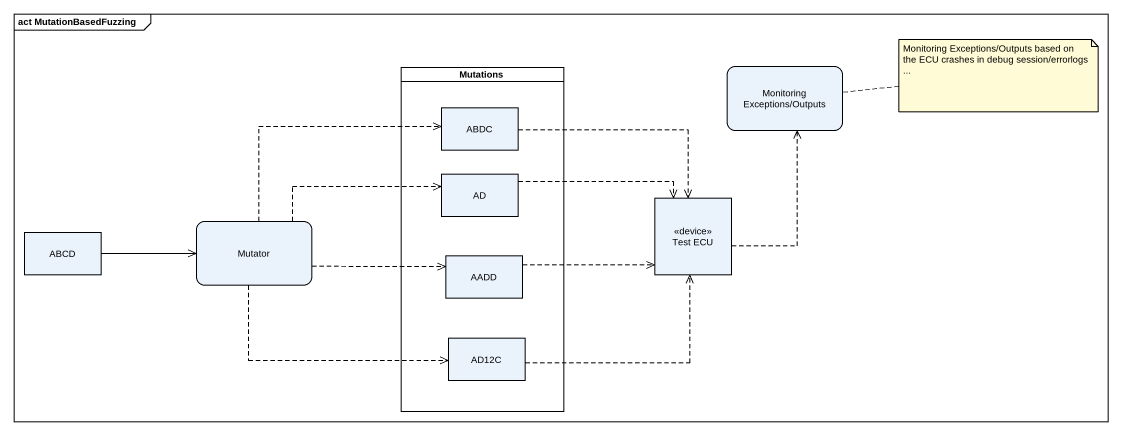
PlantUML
@startuml
mainframe act MutationBasedFuzzing
hide empty description
state Mutations <<partition>> {
  state ABDC <<object>>
  state AD <<object>>
  state AADD <<object>>
  state AD12C <<object>>
}
state "Monitoring Exceptions/Outputs" as Monitoring_Exceptions
state "Test ECU" as Test_ECU <<device>>
state ABCD <<object>>
state Mutator
ABDC -right[dashed]-> Test_ECU
AD -right[dashed]-> Test_ECU
Test_ECU -up[dashed]-> Monitoring_Exceptions
ABCD -right-> Mutator
Mutator -right[dashed]-> ABDC
Mutator -right[dashed]-> AD
Mutator -right[dashed]-> AADD
Mutator -right[dashed]-> AD12C
AADD -right[dashed]-> Test_ECU
AD12C -right[dashed]-> Test_ECU
note right of Monitoring_Exceptions : Monitoring Exceptions/Outputs based on the ECU crashes in debug session/errorlogs ...
@enduml
